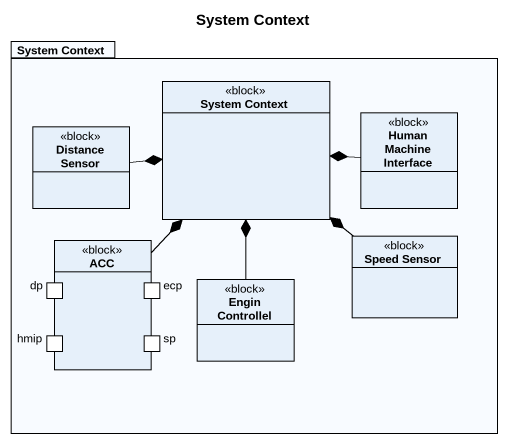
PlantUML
@startuml
title System Context
allowmixing
hide circle
hide empty members
package "System Context" as System_Context {
  class "System Context" as System_Context_2 <<block>>
  class "Distance Sensor" as Distance_Sensor <<block>>
  class "Human Machine Interface" as Human_Machine_Interface <<block>>
  rectangle ACC <<block>> {
    port dp <<ProxyPort>>
    port ecp <<ProxyPort>>
    port hmip <<ProxyPort>>
    port sp <<ProxyPort>>
  }
  class "Speed Sensor" as Speed_Sensor <<block>>
  class "Engin Controllel" as Engin_Controllel <<block>>
}
Distance_Sensor -right-* System_Context_2
Human_Machine_Interface -left-* System_Context_2
ACC -up-* System_Context_2
Speed_Sensor -up-* System_Context_2
Engin_Controllel -up-* System_Context_2
@enduml
